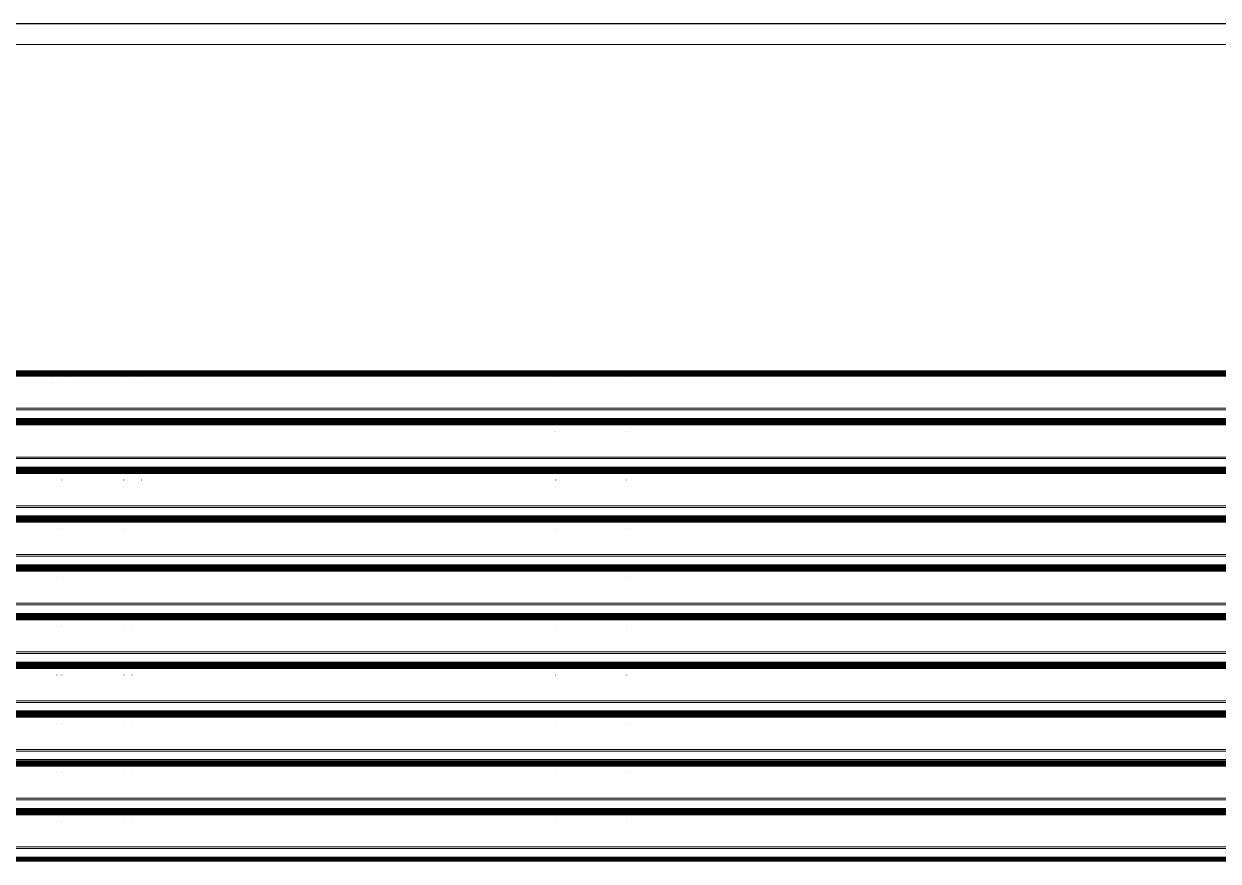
# Model space of a CAD drawing. Header units: inches. Extents: x 153221 to 157601, y -20468 to 0.
# Drawn here: x 153880.62 to 153928.92, y -20319.17 to -20285.32 of the extents above; entities that cross this region are included whole.
import ezdxf

# ---------------------------------------------------------------- set-up
doc = ezdxf.new("R2010")
doc.units = ezdxf.units.IN
doc.header["$MEASUREMENT"] = 0
doc.layers.add('DOOR-WIN RA', color=3, linetype='Continuous', lineweight=20)
doc.layers.add('ELE1 RA', color=1, linetype='Continuous', lineweight=30)

# ---------------------------------------------------------------- blocks, each defined once
blk = doc.blocks.new('SKBVVL')
at = {"layer": 'DOOR-WIN RA'}
for p, q in [((154107.622, -15913.117), (153982.972, -15913.117)), ((153981.913, -15926.9), (154108.256, -15926.9)), ((154108.256, -15926.927), (153981.913, -15926.927)), ((154108.256, -15926.929), (153981.913, -15926.929)), ((154108.256, -15926.946), (153981.913, -15926.946)), ((154108.256, -15926.965), (153981.913, -15926.965)), ((154108.256, -15926.984), (153981.913, -15926.984)), ((154108.256, -15927.004), (153981.913, -15927.004)), ((154108.256, -15927.025), (153981.913, -15927.025)), ((154108.256, -15927.046), (153981.913, -15927.046)), ((154108.256, -15927.067), (153981.913, -15927.067)), ((154108.256, -15927.087), (153981.913, -15927.087)), ((154108.256, -15927.107), (153981.913, -15927.107)), ((154108.256, -15927.126), (153981.913, -15927.126)), ((154026.525, -15927.399), (154026.525, -15927.397)), ((154026.536, -15927.397), (154026.536, -15927.399)), ((154027.271, -15927.397), (154027.271, -15927.399)), ((154029.507, -15927.399), (154029.507, -15927.397)), ((154030.252, -15927.399), (154030.252, -15927.397)), ((154047.768, -15927.397), (154047.768, -15927.399)), ((154050.76, -15927.399), (154050.76, -15927.397)), ((154108.256, -15928.486), (153981.913, -15928.486)), ((154108.256, -15928.555), (153981.913, -15928.555)), ((154108.256, -15928.916), (153981.913, -15928.916)), ((153981.913, -15928.96), (154108.256, -15928.96)), ((154108.256, -15928.986), (153981.913, -15928.986)), ((154108.256, -15928.989), (153981.913, -15928.989)), ((154108.256, -15929.006), (153981.913, -15929.006)), ((154108.256, -15929.024), (153981.913, -15929.024)), ((154108.256, -15929.043), (153981.913, -15929.043)), ((154108.256, -15929.063), (153981.913, -15929.063)), ((154108.256, -15929.084), (153981.913, -15929.084)), ((154108.256, -15929.105), (153981.913, -15929.105)), ((154108.256, -15929.126), (153981.913, -15929.126)), ((154108.256, -15929.147), (153981.913, -15929.147)), ((154108.256, -15929.167), (153981.913, -15929.167)), ((154108.256, -15929.186), (153981.913, -15929.186)), ((154047.768, -15929.456), (154047.768, -15929.459)), ((154047.779, -15929.456), (154047.779, -15929.459)), ((154050.76, -15929.459), (154050.76, -15929.456)), ((154108.256, -15930.545), (153981.913, -15930.545)), ((154108.256, -15930.614), (153981.913, -15930.614)), ((154108.256, -15930.975), (153981.913, -15930.975)), ((153981.913, -15931.019), (154108.256, -15931.019)), ((154108.256, -15931.045), (153981.913, -15931.045)), ((154108.256, -15931.048), (153981.913, -15931.048)), ((154108.256, -15931.065), (153981.913, -15931.065)), ((154108.256, -15931.083), (153981.913, -15931.083)), ((154108.256, -15931.103), (153981.913, -15931.103)), ((154108.256, -15931.123), (153981.913, -15931.123)), ((154108.256, -15931.144), (153981.913, -15931.144)), ((154108.256, -15931.164), (153981.913, -15931.164)), ((154108.256, -15931.185), (153981.913, -15931.185)), ((154108.256, -15931.206), (153981.913, -15931.206)), ((154108.256, -15931.226), (153981.913, -15931.226)), ((154108.256, -15931.245), (153981.913, -15931.245)), ((154026.898, -15931.516), (154026.898, -15931.518)), ((154029.507, -15931.518), (154029.507, -15931.516)), ((154029.518, -15931.516), (154029.518, -15931.518)), ((154030.262, -15931.516), (154030.262, -15931.518)), ((154047.768, -15931.516), (154047.768, -15931.518)), ((154047.779, -15931.516), (154047.779, -15931.518)), ((154050.76, -15931.518), (154050.76, -15931.516)), ((154108.256, -15932.605), (153981.913, -15932.605)), ((154108.256, -15932.674), (153981.913, -15932.674)), ((154108.256, -15933.035), (153981.913, -15933.035)), ((153981.913, -15933.079), (154108.256, -15933.079)), ((154108.256, -15933.105), (153981.913, -15933.105)), ((154108.256, -15933.108), (153981.913, -15933.108)), ((154108.256, -15933.125), (153981.913, -15933.125)), ((154108.256, -15933.143), (153981.913, -15933.143)), ((154108.256, -15933.162), (153981.913, -15933.162)), ((154108.256, -15933.182), (153981.913, -15933.182)), ((154108.256, -15933.203), (153981.913, -15933.203)), ((154108.256, -15933.224), (153981.913, -15933.224)), ((154108.256, -15933.245), (153981.913, -15933.245)), ((154108.256, -15933.265), (153981.913, -15933.265)), ((154108.256, -15933.285), (153981.913, -15933.285)), ((154108.256, -15933.304), (153981.913, -15933.304)), ((154026.898, -15933.575), (154026.898, -15933.578)), ((154029.518, -15933.575), (154029.518, -15933.578)), ((154047.768, -15933.575), (154047.768, -15933.578)), ((154050.76, -15933.578), (154050.76, -15933.575)), ((154108.256, -15934.664), (153981.913, -15934.664)), ((154108.256, -15934.733), (153981.913, -15934.733)), ((154108.256, -15935.094), (153981.913, -15935.094)), ((153981.913, -15935.138), (154108.256, -15935.138)), ((154108.256, -15935.164), (153981.913, -15935.164)), ((154108.256, -15935.167), (153981.913, -15935.167)), ((154108.256, -15935.184), (153981.913, -15935.184)), ((154108.256, -15935.202), (153981.913, -15935.202)), ((154108.256, -15935.222), (153981.913, -15935.222)), ((154108.256, -15935.242), (153981.913, -15935.242)), ((154108.256, -15935.262), (153981.913, -15935.262)), ((154108.256, -15935.283), (153981.913, -15935.283)), ((154108.256, -15935.304), (153981.913, -15935.304)), ((154108.256, -15935.325), (153981.913, -15935.325)), ((154108.256, -15935.345), (153981.913, -15935.345)), ((154108.256, -15935.364), (153981.913, -15935.364)), ((154026.685, -15935.635), (154026.685, -15935.637)), ((154026.695, -15935.635), (154026.695, -15935.637)), ((154026.898, -15935.637), (154026.898, -15935.635)), ((154029.518, -15935.635), (154029.518, -15935.637)), ((154029.879, -15935.637), (154029.879, -15935.635)), ((154047.768, -15935.635), (154047.768, -15935.637)), ((154050.76, -15935.637), (154050.76, -15935.635)), ((154108.256, -15936.724), (153981.913, -15936.724)), ((154108.256, -15936.793), (153981.913, -15936.793)), ((154108.256, -15937.154), (153981.913, -15937.154)), ((153981.913, -15937.198), (154108.256, -15937.198)), ((154108.256, -15937.224), (153981.913, -15937.224)), ((154108.256, -15937.226), (153981.913, -15937.226)), ((154108.256, -15937.243), (153981.913, -15937.243)), ((154108.256, -15937.262), (153981.913, -15937.262)), ((154108.256, -15937.281), (153981.913, -15937.281)), ((154108.256, -15937.301), (153981.913, -15937.301)), ((154108.256, -15937.322), (153981.913, -15937.322)), ((154108.256, -15937.343), (153981.913, -15937.343)), ((154108.256, -15937.364), (153981.913, -15937.364)), ((154108.256, -15937.384), (153981.913, -15937.384)), ((154108.256, -15937.404), (153981.913, -15937.404)), ((154108.256, -15937.423), (153981.913, -15937.423)), ((154026.685, -15937.694), (154026.685, -15937.696)), ((154026.695, -15937.694), (154026.695, -15937.696)), ((154026.898, -15937.696), (154026.898, -15937.694)), ((154029.518, -15937.694), (154029.518, -15937.696)), ((154029.879, -15937.696), (154029.879, -15937.694)), ((154047.768, -15937.694), (154047.768, -15937.696)), ((154050.76, -15937.696), (154050.76, -15937.694)), ((154108.256, -15938.783), (153981.913, -15938.783)), ((154108.256, -15938.852), (153981.913, -15938.852)), ((154108.256, -15939.213), (153981.913, -15939.213)), ((153981.913, -15939.257), (154108.256, -15939.257)), ((154108.256, -15939.283), (153981.913, -15939.283)), ((154108.256, -15939.286), (153981.913, -15939.286)), ((154108.256, -15939.303), (153981.913, -15939.303)), ((154108.256, -15939.321), (153981.913, -15939.321)), ((154108.256, -15939.34), (153981.913, -15939.34)), ((154108.256, -15939.361), (153981.913, -15939.361)), ((154108.256, -15939.381), (153981.913, -15939.381)), ((154108.256, -15939.402), (153981.913, -15939.402)), ((154108.256, -15939.423), (153981.913, -15939.423)), ((154108.256, -15939.444), (153981.913, -15939.444)), ((154108.256, -15939.464), (153981.913, -15939.464)), ((154108.256, -15939.483), (153981.913, -15939.483)), ((154026.685, -15939.754), (154026.685, -15939.756)), ((154026.695, -15939.754), (154026.695, -15939.756)), ((154026.898, -15939.756), (154026.898, -15939.754)), ((154029.518, -15939.754), (154029.518, -15939.756)), ((154029.879, -15939.756), (154029.879, -15939.754)), ((154047.768, -15939.754), (154047.768, -15939.756)), ((154050.76, -15939.756), (154050.76, -15939.754)), ((154108.256, -15940.843), (153981.913, -15940.843)), ((154108.256, -15940.911), (153981.913, -15940.911)), ((154108.256, -15941.272), (153981.913, -15941.272)), ((153981.913, -15941.316), (154108.256, -15941.316)), ((154108.256, -15941.343), (153981.913, -15941.343)), ((154108.256, -15941.345), (153981.913, -15941.345)), ((154108.256, -15941.362), (153981.913, -15941.362)), ((154108.256, -15941.38), (153981.913, -15941.38)), ((154108.256, -15941.4), (153981.913, -15941.4)), ((154108.256, -15941.42), (153981.913, -15941.42)), ((154108.256, -15941.441), (153981.913, -15941.441)), ((154108.256, -15941.462), (153981.913, -15941.462)), ((154108.256, -15941.482), (153981.913, -15941.482)), ((154108.256, -15941.503), (153981.913, -15941.503)), ((154108.256, -15941.523), (153981.913, -15941.523)), ((154108.256, -15941.542), (153981.913, -15941.542)), ((154026.685, -15941.813), (154026.685, -15941.815)), ((154026.695, -15941.813), (154026.695, -15941.815)), ((154026.898, -15941.815), (154026.898, -15941.813)), ((154029.518, -15941.813), (154029.518, -15941.815)), ((154029.879, -15941.815), (154029.879, -15941.813)), ((154047.768, -15941.813), (154047.768, -15941.815)), ((154050.76, -15941.815), (154050.76, -15941.813)), ((154108.256, -15942.902), (153981.913, -15942.902)), ((154108.256, -15942.971), (153981.913, -15942.971)), ((154108.256, -15943.332), (153981.913, -15943.332)), ((153981.913, -15943.376), (154108.256, -15943.376)), ((154108.256, -15943.402), (153981.913, -15943.402)), ((154108.256, -15943.405), (153981.913, -15943.405)), ((154108.256, -15943.422), (153981.913, -15943.422)), ((154108.256, -15943.44), (153981.913, -15943.44)), ((154108.256, -15943.459), (153981.913, -15943.459)), ((154108.256, -15943.479), (153981.913, -15943.479)), ((154108.256, -15943.5), (153981.913, -15943.5)), ((154108.256, -15943.521), (153981.913, -15943.521)), ((154108.256, -15943.542), (153981.913, -15943.542)), ((154108.256, -15943.562), (153981.913, -15943.562)), ((154108.256, -15943.582), (153981.913, -15943.582)), ((154108.256, -15943.602), (153981.913, -15943.602)), ((154026.685, -15943.872), (154026.685, -15943.875)), ((154026.695, -15943.872), (154026.695, -15943.875)), ((154026.898, -15943.875), (154026.898, -15943.872)), ((154029.518, -15943.872), (154029.518, -15943.875)), ((154029.879, -15943.875), (154029.879, -15943.872)), ((154047.768, -15943.872), (154047.768, -15943.875)), ((154050.76, -15943.875), (154050.76, -15943.872)), ((154108.256, -15944.961), (153981.913, -15944.961)), ((154108.256, -15945.03), (153981.913, -15945.03)), ((154108.256, -15945.391), (153981.913, -15945.391)), ((153981.913, -15945.435), (154108.256, -15945.435)), ((154108.256, -15945.461), (153981.913, -15945.461)), ((154108.256, -15945.464), (153981.913, -15945.464)), ((154108.256, -15945.481), (153981.913, -15945.481)), ((154108.256, -15945.499), (153981.913, -15945.499)), ((154108.256, -15945.519), (153981.913, -15945.519)), ((154108.256, -15945.539), (153981.913, -15945.539)), ((154108.256, -15945.559), (153981.913, -15945.559)), ((154108.256, -15945.58), (153981.913, -15945.58)), ((154108.256, -15945.601), (153981.913, -15945.601)), ((154108.256, -15945.622), (153981.913, -15945.622)), ((154108.256, -15945.642), (153981.913, -15945.642)), ((154108.256, -15945.661), (153981.913, -15945.661)), ((154026.685, -15945.932), (154026.685, -15945.934)), ((154026.695, -15945.932), (154026.695, -15945.934)), ((154026.898, -15945.934), (154026.898, -15945.932)), ((154029.518, -15945.932), (154029.518, -15945.934)), ((154029.879, -15945.934), (154029.879, -15945.932)), ((154047.768, -15945.932), (154047.768, -15945.934)), ((154050.76, -15945.934), (154050.76, -15945.932)), ((154108.256, -15947.021), (153981.913, -15947.021)), ((154108.256, -15947.09), (153981.913, -15947.09)), ((154108.256, -15947.451), (153981.913, -15947.451)), ((153981.913, -15947.495), (154108.256, -15947.495)), ((154108.256, -15947.521), (153981.913, -15947.521)), ((154108.256, -15947.524), (153981.913, -15947.524)), ((154108.256, -15947.54), (153981.913, -15947.54)), ((154108.256, -15947.559), (153981.913, -15947.559)), ((154108.256, -15947.578), (153981.913, -15947.578)), ((154108.256, -15947.598), (153981.913, -15947.598)), ((154108.256, -15947.619), (153981.913, -15947.619))]:
    blk.add_line(p, q, dxfattribs=at)
at = {"layer": 'ELE1 RA'}
blk.add_line((154108.256, -15912.244), (153982.319, -15912.244), dxfattribs=at)

msp = doc.modelspace()

# ---------------------------------------------------------------- block references
at = {"xscale": 0.9568106312292479, "yscale": 0.9568106312292479, "zscale": 0.9568106312292479}
msp.add_blockref('SKBVVL', (6507.578, -5060.317), dxfattribs=at)

doc.saveas('drawing.dxf')
